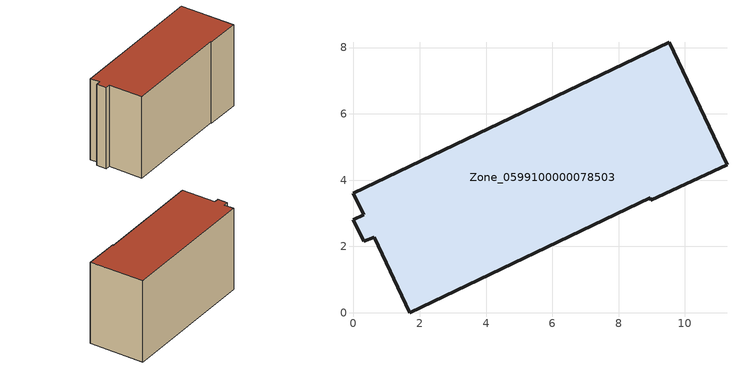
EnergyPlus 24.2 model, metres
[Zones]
Zone_0599100000078503
 floor ground (C_G): 9.52,8.16 11.27,4.47 8.97,3.4 8.95,3.47 1.7,0 0.62,2.27 0.31,2.15 0,2.81 0.31,2.95 0,3.6 z0
 wall outside (C_F): 0.31,2.95 0,2.81 0.31,2.15 0.62,2.27 1.7,0 8.95,3.47 8.97,3.4 11.27,4.47 9.52,8.16 0,3.6 0.31,2.95 z0:6.2
 roof outside (C_R): 9.52,8.16 0,3.6 0.31,2.95 0,2.81 0.31,2.15 0.62,2.27 1.7,0 8.95,3.47 8.97,3.4 11.27,4.47 z6.2
[BUILDING]
Pand.0599100000078503: North Axis=0; Terrain=City; Loads Convergence Tolerance Value=0.04; Temperature Convergence Tolerance Value=0.4; Solar Distribution=FullExterior; Maximum Number of Warmup Days=25; Minimum Number of Warmup Days=1
[Site:Location]
Rotterdam.The.Hague.AP_ZH_NLD Design_Conditions: Latitude=51.96; Longitude=4.45; Time Zone=1; Elevation=-4.5
[SITE:GROUNDTEMPERATURE:BUILDINGSURFACE]
18, 18, 18, 18, 18, 18, 18, 18, 18, 18, 18, 18
[MATERIAL] Thermal Absorptance=0.9; Solar Absorptance=0.7; Visible Absorptance=0.7
Name | Roughness | Thickness | Conductivity | Density | Specific Heat
G.TI.1946 | MediumSmooth | 0.15 | 1 | 540 | 1210
F.TI.1946 | Rough | 0.3 | 0.857143 | 1920 | 840
R.TI.1946 | MediumRough | 0.2 | 0.1 | 1500 | 1000
[CONSTRUCTION]
C_G: G.TI.1946
C_F: F.TI.1946
C_R: R.TI.1946
[ZONE]
Zone_0599100000078503: Type=1; Multiplier=1; Ceiling Height=Autocalculate; Volume=Autocalculate; Floor Area=autocalculate; Part of Total Floor Area=Yes
[ZONEINFILTRATION:DESIGNFLOWRATE]
Infil_Zone_0599100000078503: Zone or ZoneList or Space or SpaceList=Zone_0599100000078503; Schedule=AlwaysOn; Design Flow Rate Calculation Method=Flow/Area; Flow Rate per Floor Area=0.003; Constant Term Coefficient=1; Temperature Term Coefficient=0; Velocity Term Coefficient=0; Velocity Squared Term Coefficient=0
[HVACTEMPLATE:ZONE:IDEALLOADSAIRSYSTEM]
Zone_0599100000078503: Maximum Heating Supply Air Temperature=50; Minimum Cooling Supply Air Temperature=13; Maximum Heating Supply Air Humidity Ratio=0.0156; Minimum Cooling Supply Air Humidity Ratio=0.0077; Heating Limit=NoLimit; Cooling Limit=NoLimit; Dehumidification Control Type=ConstantSensibleHeatRatio; Cooling Sensible Heat Ratio=0.7; Dehumidification Setpoint=60; Humidification Control Type=None; Humidification Setpoint=30; Outdoor Air Method=None; Outdoor Air Flow Rate per Person=0.00944; Outdoor Air Flow Rate per Zone Floor Area=0; Outdoor Air Flow Rate per Zone=0; Demand Controlled Ventilation Type=None; Outdoor Air Economizer Type=NoEconomizer; Heat Recovery Type=None; Sensible Heat Recovery Effectiveness=0.7; Latent Heat Recovery Effectiveness=0.65
[ZONECONTROL:THERMOSTAT]
ThermostatControl_Zone_0599100000078503: Zone or ZoneList=Zone_0599100000078503; Control Type Schedule=DualSetpointControlType; Control 1=Thermostat_Zone_0599100000078503; Temperature Difference Between Cutout And Setpoint=0
[THERMOSTATSETPOINT:DUALSETPOINT]
Thermostat_Zone_0599100000078503: Heating Setpoint Temperature Schedule=HeatingSetpoint_Zone_0599100000078503; Cooling Setpoint Temperature Schedule=CoolingSetpoint_Zone_0599100000078503
[SCHEDULE:COMPACT]
HeatingSetpoint_Zone_0599100000078503: Through: 12/31, For: AllDays, Until: 24:00, 21
CoolingSetpoint_Zone_0599100000078503: Through: 12/31, For: AllDays, Until: 24:00, 24
DualSetpointControlType: Through: 12/31, For: AllDays, Until: 24:00, 4
AlwaysOn: Through: 12/31, For: AllDays, Until: 24:00, 1
